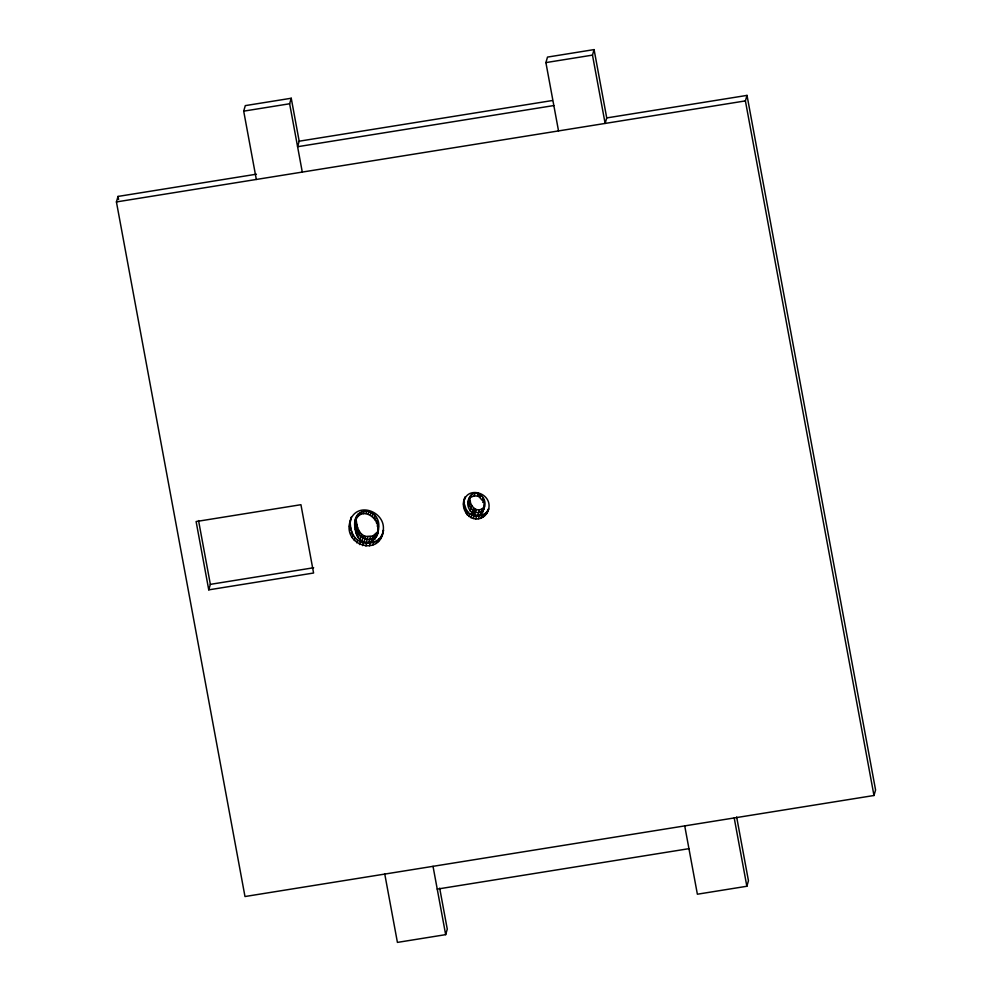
<?xml version="1.0" encoding="UTF-8"?>
<svg xmlns="http://www.w3.org/2000/svg" width="992" height="992" viewBox="0 0 992 992"><rect width="100%" height="100%" fill="white"/><g stroke="black" fill="none" stroke-linecap="round" stroke-linejoin="round"><path stroke-width="1.49" d="M354.752 526.529C352.445 503.279 382.763 508.462 378.411 529.53C378.361 537.044 371.938 544.348 364.014 541.967C354.429 538.507 353.908 526.293 356.376 518.134M355.223 521.06C362.068 503.502 383.668 520.763 377.134 534.849M349.469 526.653L351.28 517.055L350.474 519.808C358.348 499.906 388.405 513.211 382.714 532.816L383.52 530.063C380.308 557.876 341.198 544.918 350.461 520.329L349.655 523.082M463.574 504.68C464.07 483.451 495.603 492.788 487.841 511.55C478.057 528.761 457.2 512.914 465.124 496.905L463.723 502.051M356.029 518.295C349.606 532.344 370.946 549.444 377.94 532.096M468.497 502.448C469.551 485.038 490.37 495.355 483.674 509.194C478.9 524.309 461.454 507.197 470.096 496.93C468.584 504.606 476.247 514.364 483.65 507.644L482.05 513.162M470.084 496.459C465.459 505.002 475.962 519.151 483.674 509.194M482.881 511.946L484.48 505.97M558.533 130.919L545.898 62.595L547.497 57.09L594.084 49.6L592.484 55.118L605.132 123.43L606.732 117.924L747.013 95.393L875.576 789.979L873.977 795.497L244.987 896.532L116.424 201.934L118.023 196.428L256.42 174.195M256.333 179.465L243.697 111.141L245.297 105.623L291.239 98.245L299.187 141.199L297.588 146.717L553.846 105.549M302.287 172.075L289.639 103.763L291.239 98.245M208.754 589.856L196.106 521.544L300.936 504.705L313.584 573.016L208.754 589.856L210.354 584.35L198.549 520.577M349.903 530.534L350.709 527.781L350.275 523.9M350.895 534.353L351.701 531.6L350.709 527.781M354.776 523.64L356.909 516.014M357.38 516.844L358.186 514.079M352.371 537.664L353.164 534.911L351.701 531.6M359.03 515.344L359.823 512.591M355.161 529.716L356.76 524.21L356.351 521.023M361.026 514.29L361.832 511.537M355.93 532.853L357.529 527.347L356.76 524.21M354.318 540.491L355.111 537.726L353.164 534.911M356.984 535.568L358.596 530.05L357.529 527.347M363.407 513.658L364.2 510.905M356.748 542.81L357.542 540.057L355.111 537.726M358.348 537.85L359.947 532.332L358.596 530.05M365.961 513.496L366.767 510.731M360.009 539.71L361.609 534.192L359.947 532.332M368.317 513.844L369.111 511.091M359.538 544.558L360.344 541.793L357.542 540.057M361.919 541.099L363.518 535.581L361.609 534.192M370.438 514.712L371.244 511.959M362.601 545.625L363.394 542.872C370.996 544.509 380.01 541.049 382.689 533.324L381.883 536.077M364.014 541.967L365.626 536.449L372.831 536.027L377.84 531.6M372.36 516.1L373.153 513.335M366.321 542.326L367.92 536.808M365.912 546.034L366.718 543.281M374.021 517.96L374.815 515.208M368.826 542.165L370.425 536.647M375.385 520.279L376.191 517.526M369.495 545.774L370.289 543.021M376.464 523.044L377.258 520.279M371.231 541.533L372.831 536.027M377.245 526.244L378.039 523.491M373.265 540.479L374.864 534.973M372.942 544.906L373.748 542.153M377.642 529.418L378.436 526.665M374.939 539.016L376.538 533.498M376.241 537.106L378.411 529.53M375.918 543.492L376.724 540.739M378.411 541.533L379.217 538.768M380.432 539.016L381.226 536.263M463.896 507.544L464.38 501.927M464.628 510.359L465.422 507.606L464.69 504.779M465.707 512.802L466.513 510.049L465.422 507.606M469.278 499.212L470.89 495.244M470.096 497.996L471.981 494.289M468.832 506.751L470.431 501.233M467.145 514.86L467.951 512.108L466.513 510.049M471.188 497.042L474.201 495.938L474.994 493.173M470.072 510.892L471.671 505.374M468.943 516.547L469.737 513.794L467.951 512.108M471.981 513.682L473.581 508.177M471.014 517.799L471.808 515.034L469.737 513.794M474.201 495.938L477.536 496.025L478.33 493.272M473.196 514.575L474.796 509.057M482.918 497.525L482.112 500.29L478.938 496.583L479.744 493.818M473.296 518.556L474.102 515.803C479.744 516.894 486.551 514.55 488.634 508.784L487.841 511.55M474.585 515.121L476.185 509.615M480.178 497.476L480.971 494.723M475.788 518.828L476.594 516.076M477.871 515.22L479.471 509.702M482.744 502.374L483.538 499.621M478.491 518.63L479.297 515.865M484.158 501.704L483.687 508.735M480.934 514.104L482.534 508.598M481.12 517.973L481.926 515.22M483.377 516.944L484.17 514.178M485.249 515.505L486.055 512.752M486.75 513.682L487.556 510.93M384.772 874.076L397.42 942.4L445.668 934.65L447.268 929.132L439.679 888.15M873.977 795.497L745.401 100.899L747.013 95.393M684.728 825.89L697.376 894.214L746.852 886.265L748.452 880.76L736.647 816.986M243.697 111.141L289.639 103.763M545.898 62.595L592.484 55.118M299.187 141.199L552.395 100.527M116.424 201.934L745.401 100.899M210.354 584.35L313.658 567.746M437.236 889.105L688.944 848.668M471.808 515.034L474.102 515.803M360.344 541.793L363.394 542.872M477.536 496.025L478.938 496.583M363.518 535.581L365.626 536.449M594.084 49.6L606.732 117.924M734.204 817.954L746.852 886.265M433.02 866.326L445.668 934.65M118.023 196.428L118.581 199.466"/></g></svg>
